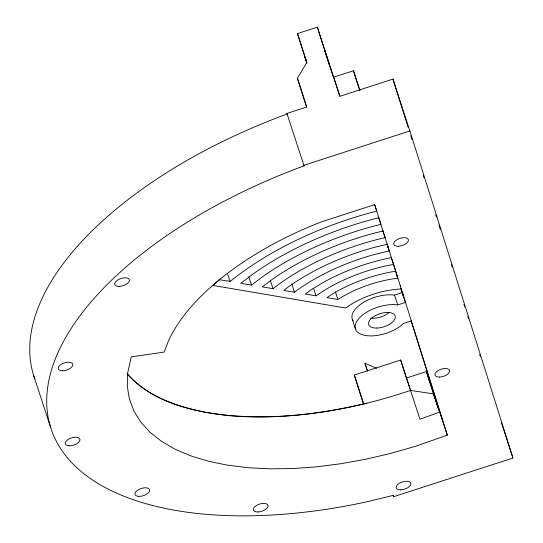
<?xml version="1.0" encoding="UTF-8"?>
<svg xmlns="http://www.w3.org/2000/svg" width="543" height="543" viewBox="0 0 543 543"><rect width="100%" height="100%" fill="white"/><g stroke="black" fill="none" stroke-linecap="round" stroke-linejoin="round"><path stroke-width="0.81" d="M400.327 285.991L400.7 285.292L400.123 285.34M306.449 106.93L297.401 78.212L306.883 62.397L297.469 33.591L317.343 27.15L339.938 96.281L392.935 79.108L409.884 130.958L512.952 458.034L393.702 496.669L393.18 495.06M401.291 289.039L399.628 289.08A55.712 27.435 -18.1 0 0 345.619 308.037L212.91 285.408L219.426 279.76L230.225 281.383A215.876 106.306 -18.1 0 1 375.118 211.539L376.747 211.159L374.527 204.378M387.193 244.302L376.774 246.746A146.237 72.009 -18.1 0 0 288.686 286.704L283.745 290.457L294.482 292.243L297.564 289.901A132.309 65.153 -18.1 0 1 377.27 253.744L389.277 250.927L387.064 244.146M378.838 217.791L375.559 218.551A201.948 99.444 -18.1 0 0 253.724 273.529L240.78 283.31L251.524 285.095L262.568 276.754A188.021 92.588 -18.1 0 1 375.994 225.562L380.921 224.415L378.709 217.641M383.012 231.046L376.435 232.58A174.093 85.726 -18.1 0 0 271.405 279.978L262.262 286.88L273.007 288.672L280.249 283.195A160.165 78.871 -18.1 0 1 376.876 239.592L385.102 237.678L382.89 230.897M391.401 257.674L388.937 258.122A118.381 58.298 -18.1 0 0 306.442 293.098L305.22 294.028L316.026 295.826L323.031 291.157A104.453 51.436 -18.1 0 1 388.116 265.432L393.539 264.441L395.786 271.195A90.532 44.58 -18.1 0 0 330.884 295.032L326.967 297.645L337.909 299.464L338.737 298.915A76.604 37.718 -18.1 0 1 393.655 278.742L397.87 278.199M447.323 435.133L415.483 446.319L390.254 453.514L365.568 459.269L340.726 463.763L315.978 466.905L292.473 468.568L269.518 468.84L247.649 467.679L226.831 465.059L207.989 461.129L190.586 455.794L174.832 449.068L161.441 441.283L149.99 432.235L140.773 422.115L133.883 411.01L129.336 398.881L127.3 386.297L127.68 372.926L131.291 356.887L164.271 352.068L168.215 341.404A229.804 113.161 -18.1 0 1 310.8 226.112L321.687 221.795L374.684 204.623L447.323 435.133L439.796 412.089L419.943 419.216L410.528 390.41C352.835 409.897 291.401 420.526 230.442 415.809C193.43 411.852 152.888 402.872 127.123 373.876M409.884 130.958L303.89 165.303L304.087 165.948L298.168 168.025A348.185 171.452 -18.1 0 0 48.558 419.42A348.185 171.452 -18.1 0 0 367.842 501.583L393.288 495.345L393.702 496.669M359.955 90.695L353.479 70.76L333.606 77.194L339.823 96.335M34.813 378.912A348.185 171.452 -18.1 0 1 281.22 116.175L287.145 114.098L286.942 113.453L306.815 107.012L297.401 78.212M353.194 320.988A27.856 13.718 -18.1 0 1 363.016 302.702A27.856 13.718 -18.1 0 1 394.537 295.134L402.302 292.623L405.506 302.417L397.741 304.928A27.856 13.718 -18.1 0 0 360.267 317.071A27.856 13.718 -18.1 0 0 366.097 335.574A27.856 13.718 -18.1 0 0 403.571 323.431L411.336 320.92M363.579 404.487L354.301 375.05L400.673 360.029L410.752 390.865M437.027 404.392L426.364 371.561L406.49 377.996L410.637 390.763M366.776 403.184C313.997 415.721 258.685 421.639 204.901 412.171C176.543 406.327 146.739 396.309 127.3 373.72M410.528 390.41L433.728 393.919L439.742 412.32M367.373 370.835L364.991 363.287L376.598 368.222M325.182 51.619L324.843 50.621L325.128 51.571M359.785 90.62L353.479 70.76M328.834 63.022L329.56 65.194L327.259 57.958M437.848 407.094L426.364 371.561M501.474 422.936L512.952 458.034M327.646 59.859L333.429 77.54M391.32 257.66L393.539 264.441M395.657 271.419L397.625 277.446M438.106 407.874L438.669 409.605M394.537 295.134L397.741 304.928M286.942 113.453L304.087 165.948M352.217 319.046L355.421 328.841M364.991 363.287L367.563 371.147M335.445 291.93L337.909 299.464M354.301 375.05L363.864 404.311M313.562 288.292L316.026 295.826M291.774 283.955L294.482 292.243M270.299 280.385L273.007 288.672M248.816 276.808L251.524 285.095M227.354 273.238L230.062 281.525M33.741 375.722L50.689 427.572M326.071 54.307L326.452 55.481M326.642 56.072L327.049 57.327M327.151 57.857L327.558 59.112M306.768 62.513L304.969 57.056L306.666 62.411M326.54 55.97L326.947 57.225M325.495 52.719L325.976 54.219M392.935 79.108L408.193 127.544M410.739 135.614L412.015 139.653M423.201 175.165L423.968 177.588M435.669 214.716L436.429 217.139M438.975 225.209L440.244 229.248M451.437 264.76L452.204 267.183M463.898 304.318L464.665 306.734M467.72 316.42L468.48 318.843M479.673 354.362L480.433 356.785M387.967 247.133L387.261 244.879L387.953 247.303M396.919 275.545L397.123 276.197M402.302 292.623L403.313 295.84M396.363 273.991L397.13 276.421M400.951 288.55L403.245 295.833M411.146 320.906L442.24 419.576M433.728 393.919L437.848 406.999M438.058 407.65L438.88 410.27M317.343 27.15L327.395 59.058M400.673 360.029L406.442 378.328M297.469 33.591L306.768 63.103M389.005 312.544A13.928 6.855 -18.1 0 1 370.808 318.117M439.62 377.086A7.663 3.774 -18.1 0 0 449.57 370.428A7.663 3.774 -18.1 0 0 437.658 370.855A7.663 3.774 -18.1 0 0 439.62 377.086M398.392 246.257A7.663 3.774 -18.1 0 0 408.343 239.599A7.663 3.774 -18.1 0 0 396.431 240.026A7.663 3.774 -18.1 0 0 398.392 246.257M400.815 489.847A7.663 3.774 -18.1 0 0 410.766 483.189A7.663 3.774 -18.1 0 0 398.854 483.616A7.663 3.774 -18.1 0 0 400.815 489.847M258.034 511.968A7.663 3.774 -18.1 0 0 267.977 505.309A7.663 3.774 -18.1 0 0 256.065 505.73A7.663 3.774 -18.1 0 0 258.034 511.968M138.275 496.322A7.663 3.774 -18.1 0 0 149.671 490.512A7.663 3.774 -18.1 0 0 138.981 489.379A7.663 3.774 -18.1 0 0 138.275 496.322M69.009 445.83A7.663 3.774 -18.1 0 0 79.977 439.701A7.663 3.774 -18.1 0 0 68.818 439.09A7.663 3.774 -18.1 0 0 69.009 445.83M62.364 370.808A7.663 3.774 -18.1 0 0 72.843 364.401A7.663 3.774 -18.1 0 0 61.284 364.305A7.663 3.774 -18.1 0 0 62.364 370.808M119.426 286.385A7.663 3.774 -18.1 0 0 129.377 279.733A7.663 3.774 -18.1 0 0 117.464 280.154A7.663 3.774 -18.1 0 0 119.426 286.385M377.08 328.06A13.928 6.855 -18.1 0 0 395.168 315.958A13.928 6.855 -18.1 0 0 373.509 316.732A13.928 6.855 -18.1 0 0 377.08 328.06"/></g></svg>
